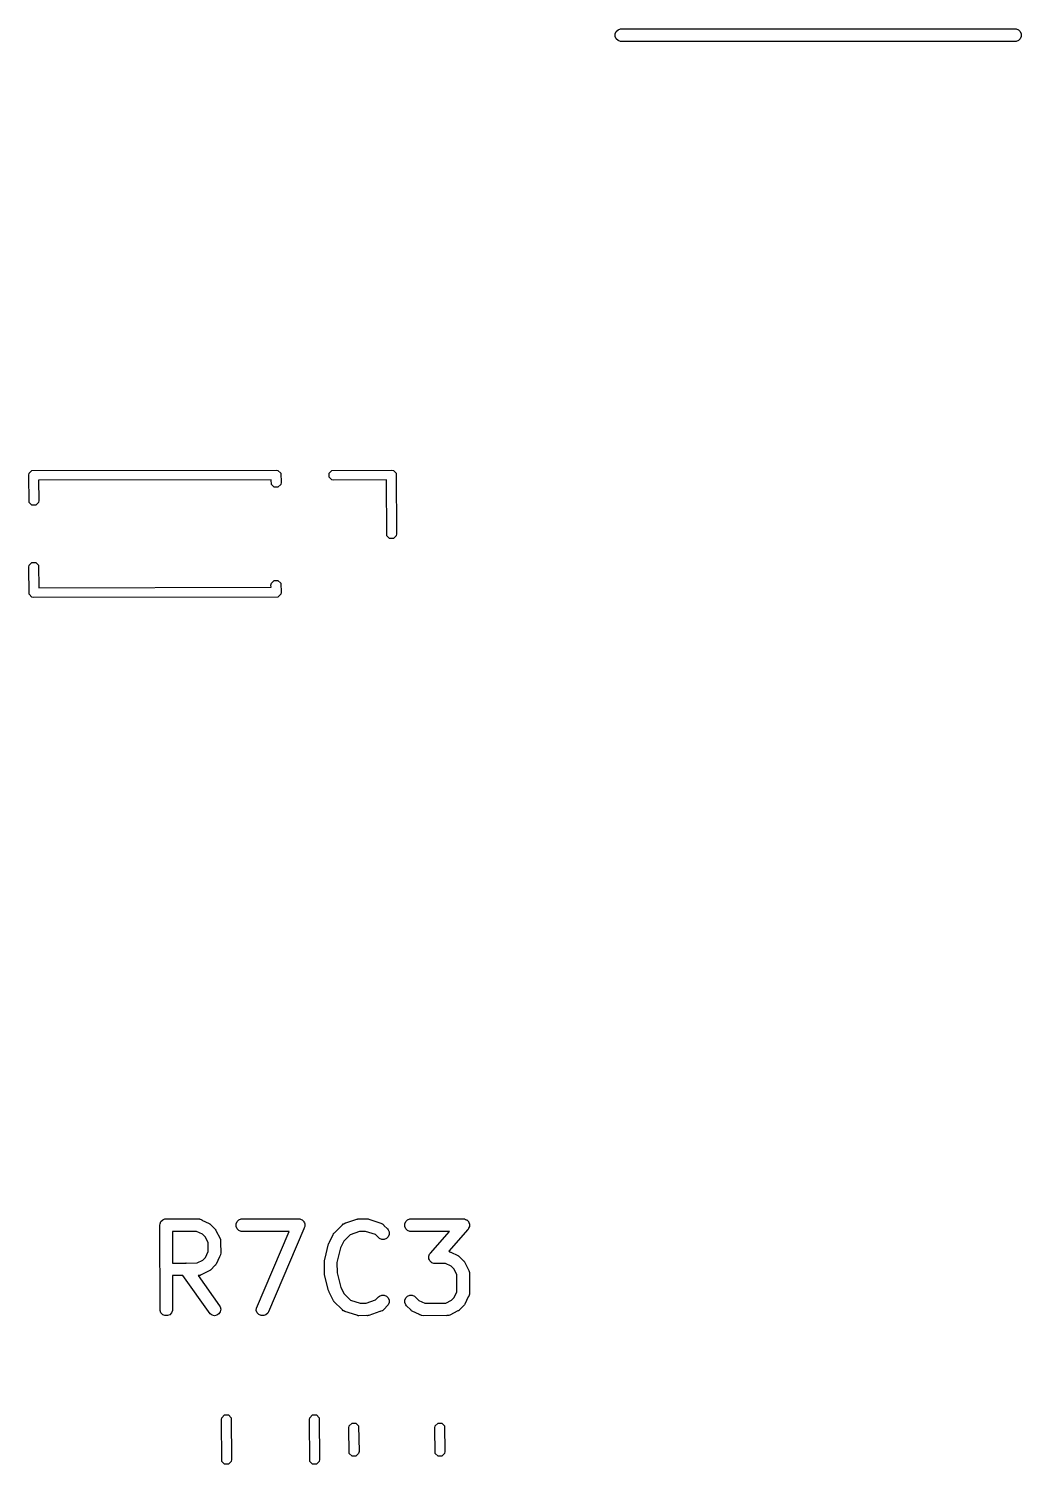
# Model space of a CAD drawing. Extents: x 195 to 321, y -207 to -140.
# Drawn here: x 232.38 to 244.16, y -200.29 to -183.26 of the extents above; entities that cross this region are included whole.
import ezdxf

# ---------------------------------------------------------------- set-up
doc = ezdxf.new("R2010")
doc.units = 0
doc.layers.add('BLACK', color=7, linetype='CONTINUOUS')

msp = doc.modelspace()

# ---------------------------------------------------------------- linework, layer by layer
at = {"layer": 'BLACK', "linetype": 'CONTINUOUS'}
for p, q in [((239.341214, -183.316984), (239.352592, -183.289516)), ((239.341214, -183.346716), (239.341214, -183.316984)), ((239.352592, -183.289516), (239.373616, -183.268492)), ((239.373616, -183.268492), (239.401084, -183.257114)), ((239.401084, -183.257114), (244.08405, -183.25565)), ((244.08405, -183.25565), (244.098916, -183.257114)), ((244.098916, -183.257114), (244.126384, -183.268492)), ((244.126384, -183.268492), (244.147408, -183.289516)), ((244.147408, -183.289516), (244.158786, -183.316984)), ((244.158786, -183.316984), (244.158786, -183.346716)), ((239.352592, -183.374184), (239.341214, -183.346716)), ((239.373616, -183.395208), (239.352592, -183.374184)), ((239.401084, -183.406586), (239.373616, -183.395208)), ((239.41595, -183.40805), (239.401084, -183.406586)), ((244.098916, -183.406586), (239.41595, -183.40805)), ((244.126384, -183.395208), (244.098916, -183.406586)), ((244.147408, -183.374184), (244.126384, -183.395208)), ((244.158786, -183.346716), (244.147408, -183.374184)), ((232.38, -188.555), (232.384567, -188.532039)), ((232.384567, -188.878468), (232.38, -188.555)), ((232.384567, -188.532039), (232.417039, -188.499567)), ((232.417039, -188.499567), (235.315, -188.495)), ((235.315, -188.495), (235.337961, -188.499567)), ((235.337961, -188.499567), (235.370433, -188.532039)), ((235.370433, -188.532039), (235.375, -188.641724)), ((235.944567, -188.532039), (235.977039, -188.499567)), ((235.944567, -188.577961), (235.944567, -188.532039)), ((235.977039, -188.610433), (235.944567, -188.577961)), ((235.977039, -188.499567), (236.685, -188.495)), ((236.685, -188.495), (236.707961, -188.499567)), ((236.707961, -188.499567), (236.740433, -188.532039)), ((236.740433, -188.532039), (236.745, -189.25)), ((235.257313, -188.61056), (232.496603, -188.61491)), ((232.496603, -188.61491), (232.5, -188.855507)), ((235.259567, -188.664685), (235.257313, -188.61056)), ((235.292039, -188.697157), (235.259567, -188.664685)), ((235.337961, -188.697157), (235.292039, -188.697157)), ((235.370433, -188.664685), (235.337961, -188.697157)), ((235.375, -188.641724), (235.370433, -188.664685)), ((236, -188.615), (235.977039, -188.610433)), ((236.625356, -188.610965), (236, -188.615)), ((236.629567, -189.272961), (236.625356, -188.610965)), ((232.417039, -188.91094), (232.384567, -188.878468)), ((232.462961, -188.91094), (232.417039, -188.91094)), ((232.495433, -188.878468), (232.462961, -188.91094)), ((232.5, -188.855507), (232.495433, -188.878468)), ((236.662039, -189.305433), (236.629567, -189.272961)), ((236.740433, -189.272961), (236.707961, -189.305433)), ((236.745, -189.25), (236.740433, -189.272961)), ((236.707961, -189.305433), (236.662039, -189.305433)), ((232.38, -189.644493), (232.384567, -189.621532)), ((232.384567, -189.621532), (232.417039, -189.58906)), ((232.417039, -189.58906), (232.462961, -189.58906)), ((232.462961, -189.58906), (232.495433, -189.621532)), ((232.495433, -189.621532), (232.499215, -189.889437)), ((232.384567, -189.967961), (232.38, -189.644493)), ((232.499215, -189.889437), (235.256116, -189.885092)), ((235.255, -189.858276), (235.259567, -189.835315)), ((235.256116, -189.885092), (235.255, -189.858276)), ((235.259567, -189.835315), (235.292039, -189.802843)), ((235.292039, -189.802843), (235.337961, -189.802843)), ((235.337961, -189.802843), (235.370433, -189.835315)), ((235.370433, -189.835315), (235.375, -189.945)), ((235.375, -189.945), (235.370433, -189.967961)), ((232.417039, -190.000433), (232.384567, -189.967961)), ((232.44, -190.005), (232.417039, -190.000433)), ((235.337961, -190.000433), (232.44, -190.005)), ((235.370433, -189.967961), (235.337961, -190.000433)), ((233.936905, -197.454819), (233.938346, -197.440187)), ((233.938346, -198.469451), (233.936905, -197.454819)), ((233.938346, -197.440187), (233.949545, -197.413151)), ((233.949545, -197.413151), (233.970237, -197.392459)), ((233.970237, -197.392459), (233.997273, -197.38126)), ((233.997273, -197.38126), (234.392857, -197.379819)), ((234.392857, -197.379819), (234.407489, -197.38126)), ((234.407489, -197.38126), (234.409978, -197.382291)), ((234.409978, -197.382291), (234.412666, -197.382482)), ((234.412666, -197.382482), (234.425659, -197.388786)), ((234.425659, -197.388786), (234.434525, -197.392459)), ((234.434525, -197.392459), (234.435747, -197.393681)), ((234.435747, -197.393681), (234.521636, -197.435356)), ((234.521636, -197.435356), (234.527935, -197.43932)), ((234.527935, -197.43932), (234.529763, -197.440078)), ((234.529763, -197.440078), (234.530933, -197.441208)), ((234.530933, -197.441208), (234.534079, -197.443188)), ((234.534079, -197.443188), (234.539711, -197.449682)), ((234.539711, -197.449682), (234.588747, -197.497024)), ((234.843108, -197.440187), (234.854307, -197.413151)), ((234.843108, -197.469451), (234.843108, -197.440187)), ((234.854307, -197.413151), (234.874999, -197.392459)), ((234.874999, -197.392459), (234.902035, -197.38126)), ((234.902035, -197.38126), (235.583333, -197.379819)), ((235.583333, -197.379819), (235.597965, -197.38126)), ((235.597965, -197.38126), (235.598395, -197.381438)), ((235.598395, -197.381438), (235.59886, -197.381444)), ((235.59886, -197.381444), (235.611866, -197.387018)), ((235.611866, -197.387018), (235.625001, -197.392459)), ((235.625001, -197.392459), (235.62533, -197.392788)), ((235.62533, -197.392788), (235.625758, -197.392972)), ((235.625758, -197.392972), (235.635653, -197.403111)), ((235.635653, -197.403111), (235.645693, -197.413151)), ((235.645693, -197.413151), (235.645871, -197.413581)), ((235.645871, -197.413581), (235.646197, -197.413915)), ((235.646197, -197.413915), (235.65147, -197.427097)), ((235.65147, -197.427097), (235.656892, -197.440187)), ((235.656892, -197.440187), (235.656892, -197.440652)), ((235.656892, -197.440652), (235.657065, -197.441085)), ((235.657065, -197.441085), (235.656892, -197.455265)), ((235.656892, -197.455265), (235.656892, -197.469451)), ((236.007797, -197.545167), (236.101729, -197.449405)), ((236.101729, -197.449405), (236.113094, -197.440077)), ((236.113094, -197.440077), (236.115584, -197.439045)), ((236.115584, -197.439045), (236.117619, -197.437281)), ((236.117619, -197.437281), (236.130581, -197.432834)), ((236.130581, -197.432834), (236.140131, -197.428879)), ((236.140131, -197.428879), (236.142111, -197.428879)), ((236.142111, -197.428879), (236.273901, -197.383668)), ((236.273901, -197.383668), (236.281156, -197.382018)), ((236.281156, -197.382018), (236.282987, -197.38126)), ((236.282987, -197.38126), (236.284583, -197.381239)), ((236.284583, -197.381239), (236.288238, -197.380408)), ((236.288238, -197.380408), (236.297538, -197.381069)), ((236.297538, -197.381069), (236.392857, -197.379819)), ((236.392857, -197.379819), (236.400262, -197.380548)), ((236.400262, -197.380548), (236.402237, -197.380408)), ((236.402237, -197.380408), (236.403723, -197.380889)), ((236.403723, -197.380889), (236.407489, -197.38126)), ((236.407489, -197.38126), (236.416852, -197.385138)), ((236.416852, -197.385138), (236.559431, -197.431287)), ((236.559431, -197.431287), (236.572856, -197.437281)), ((236.572856, -197.437281), (236.574891, -197.439046)), ((236.574891, -197.439046), (236.577382, -197.440078)), ((236.577382, -197.440078), (236.588883, -197.451181)), ((236.588883, -197.451181), (236.594963, -197.456455)), ((236.594963, -197.456455), (236.595539, -197.457608)), ((236.595539, -197.457608), (236.636366, -197.497024)), ((236.843108, -197.440187), (236.854307, -197.413151)), ((236.843108, -197.469451), (236.843108, -197.440187)), ((236.854307, -197.413151), (236.874999, -197.392459)), ((236.874999, -197.392459), (236.902035, -197.38126)), ((236.902035, -197.38126), (237.535714, -197.379819)), ((237.535714, -197.379819), (237.543452, -197.380581)), ((237.543452, -197.380581), (237.54542, -197.38045)), ((237.54542, -197.38045), (237.546775, -197.380908)), ((237.546775, -197.380908), (237.550346, -197.38126)), ((237.550346, -197.38126), (237.561603, -197.385923)), ((237.561603, -197.385923), (237.573141, -197.389825)), ((237.573141, -197.389825), (237.575045, -197.39149)), ((237.575045, -197.39149), (237.577382, -197.392459)), ((237.577382, -197.392459), (237.585992, -197.401069)), ((237.585992, -197.401069), (237.595165, -197.409095)), ((237.595165, -197.409095), (237.596287, -197.411364)), ((237.596287, -197.411364), (237.598074, -197.413151)), ((237.598074, -197.413151), (237.602734, -197.424401)), ((237.602734, -197.424401), (237.608137, -197.435327)), ((237.608137, -197.435327), (237.608305, -197.43785)), ((237.608305, -197.43785), (237.609273, -197.440187)), ((237.609273, -197.440187), (237.609273, -197.452371)), ((237.609273, -197.452371), (237.610083, -197.464525)), ((234.372924, -197.528503), (234.08559, -197.52955)), ((234.08559, -197.52955), (234.086123, -197.904745)), ((234.441691, -197.561871), (234.372924, -197.528503)), ((234.473018, -197.592115), (234.441691, -197.561871)), ((234.508476, -197.660972), (234.473018, -197.592115)), ((234.588747, -197.497024), (234.593465, -197.502773)), ((234.593465, -197.502773), (234.594964, -197.504073)), ((234.594964, -197.504073), (234.595691, -197.505486)), ((234.595691, -197.505486), (234.598074, -197.508389)), ((234.598074, -197.508389), (234.601723, -197.517199)), ((234.601723, -197.517199), (234.650415, -197.611754)), ((234.650415, -197.611754), (234.65567, -197.625485)), ((234.65567, -197.625485), (234.655861, -197.628174)), ((234.655861, -197.628174), (234.656892, -197.630663)), ((234.854307, -197.496487), (234.843108, -197.469451)), ((234.874999, -197.517179), (234.854307, -197.496487)), ((234.902035, -197.528378), (234.874999, -197.517179)), ((234.916667, -197.529819), (234.902035, -197.528378)), ((235.470254, -197.528648), (234.916667, -197.529819)), ((235.081387, -198.439292), (235.470254, -197.528648)), ((235.645435, -197.496744), (235.223698, -198.484363)), ((235.645693, -197.496487), (235.645435, -197.496744)), ((235.650464, -197.484968), (235.645693, -197.496487)), ((235.656708, -197.470347), (235.650464, -197.484968)), ((235.656713, -197.469881), (235.656708, -197.470347)), ((235.656892, -197.469451), (235.656713, -197.469881)), ((235.948175, -197.655366), (235.992442, -197.564135)), ((235.992442, -197.564135), (235.996406, -197.557835)), ((235.996406, -197.557835), (235.997164, -197.556008)), ((235.997164, -197.556008), (235.998261, -197.554888)), ((235.998261, -197.554888), (236.000274, -197.551692)), ((236.000274, -197.551692), (236.007797, -197.545167)), ((236.193135, -197.568561), (236.118856, -197.644286)), ((236.306404, -197.529703), (236.193135, -197.568561)), ((236.377783, -197.528767), (236.306404, -197.529703)), ((236.493976, -197.566376), (236.377783, -197.528767)), ((236.541665, -197.612417), (236.493976, -197.566376)), ((236.568701, -197.623616), (236.541665, -197.612417)), ((236.597964, -197.623616), (236.568701, -197.623616)), ((236.625, -197.612417), (236.597964, -197.623616)), ((236.645693, -197.591724), (236.625, -197.612417)), ((236.636366, -197.497024), (236.645693, -197.508389)), ((236.645693, -197.508389), (236.656892, -197.535425)), ((236.656892, -197.564688), (236.645693, -197.591724)), ((236.656892, -197.535425), (236.656892, -197.564688)), ((236.854307, -197.496487), (236.843108, -197.469451)), ((236.874999, -197.517179), (236.854307, -197.496487)), ((236.902035, -197.528378), (236.874999, -197.517179)), ((236.916667, -197.529819), (236.902035, -197.528378)), ((237.371938, -197.528783), (236.916667, -197.529819)), ((237.148153, -197.78597), (237.371938, -197.528783)), ((237.589941, -197.504619), (237.364758, -197.763413)), ((237.598074, -197.496487), (237.589941, -197.504619)), ((237.599033, -197.49417), (237.598074, -197.496487)), ((237.600708, -197.492246), (237.599033, -197.49417)), ((237.604609, -197.480708), (237.600708, -197.492246)), ((237.609273, -197.469451), (237.604609, -197.480708)), ((237.610083, -197.464525), (237.609273, -197.46692)), ((237.609273, -197.46692), (237.609273, -197.469451)), ((234.476281, -197.836985), (234.509461, -197.768604)), ((234.509461, -197.768604), (234.508476, -197.660972)), ((234.656892, -197.630663), (234.657018, -197.64446)), ((234.658333, -197.788152), (234.656892, -197.802784)), ((234.657018, -197.64446), (234.657744, -197.654675)), ((234.657744, -197.654675), (234.657128, -197.656521)), ((234.657128, -197.656521), (234.658333, -197.788152)), ((235.893903, -197.861089), (235.939144, -197.674724)), ((235.939144, -197.674724), (235.939529, -197.673644)), ((235.939529, -197.673644), (235.939568, -197.673105)), ((235.939568, -197.673105), (235.940153, -197.671897)), ((235.940153, -197.671897), (235.944091, -197.660878)), ((235.944091, -197.660878), (235.948175, -197.655366)), ((236.080131, -197.724096), (236.038105, -197.897219)), ((236.118856, -197.644286), (236.080131, -197.724096)), ((237.133485, -197.809881), (237.137387, -197.798344)), ((237.137387, -197.798344), (237.139061, -197.796419)), ((237.139061, -197.796419), (237.140021, -197.794103)), ((237.140021, -197.794103), (237.148153, -197.78597)), ((237.364758, -197.763413), (237.365047, -197.763434)), ((237.365047, -197.763434), (237.37804, -197.769738)), ((237.37804, -197.769738), (237.386906, -197.773411)), ((237.386906, -197.773411), (237.388128, -197.774633)), ((237.388128, -197.774633), (237.474017, -197.816308)), ((234.086123, -197.904745), (234.246041, -197.904162)), ((234.246041, -197.904162), (234.248375, -197.903646)), ((234.248375, -197.903646), (234.251197, -197.904144)), ((234.251197, -197.904144), (234.377348, -197.903684)), ((234.377348, -197.903684), (234.446036, -197.868313)), ((234.446036, -197.868313), (234.476281, -197.836985)), ((234.588469, -197.935006), (234.541128, -197.984042)), ((234.594964, -197.929374), (234.588469, -197.935006)), ((234.596943, -197.926228), (234.594964, -197.929374)), ((234.598074, -197.925058), (234.596943, -197.926228)), ((234.598831, -197.92323), (234.598074, -197.925058)), ((234.602796, -197.916931), (234.598831, -197.92323)), ((234.644471, -197.831041), (234.602796, -197.916931)), ((234.645693, -197.82982), (234.644471, -197.831041)), ((234.649362, -197.82096), (234.645693, -197.82982)), ((234.65567, -197.807962), (234.649362, -197.82096)), ((234.655861, -197.805272), (234.65567, -197.807962)), ((234.656892, -197.802784), (234.655861, -197.805272)), ((235.889286, -197.88339), (235.889537, -197.880836)), ((235.890553, -198.021969), (235.889286, -197.88339)), ((235.889375, -197.879744), (235.889829, -197.877872)), ((235.889537, -197.880836), (235.889375, -197.879744)), ((235.889829, -197.877872), (235.890727, -197.868758)), ((235.890727, -197.868758), (235.893903, -197.861089)), ((236.038105, -197.897219), (236.039247, -198.021991)), ((237.128012, -197.826065), (237.128822, -197.823669)), ((237.128822, -197.838218), (237.128012, -197.826065)), ((237.128822, -197.821139), (237.133485, -197.809881)), ((237.128822, -197.823669), (237.128822, -197.821139)), ((237.128822, -197.850403), (237.128822, -197.838218)), ((237.129789, -197.852739), (237.128822, -197.850403)), ((237.129958, -197.855263), (237.129789, -197.852739)), ((237.13536, -197.866188), (237.129958, -197.855263)), ((237.140021, -197.877439), (237.13536, -197.866188)), ((237.141807, -197.879225), (237.140021, -197.877439)), ((237.14293, -197.881495), (237.141807, -197.879225)), ((237.152102, -197.88952), (237.14293, -197.881495)), ((237.160713, -197.898131), (237.152102, -197.88952)), ((237.163049, -197.899099), (237.160713, -197.898131)), ((237.164954, -197.900765), (237.163049, -197.899099)), ((237.176491, -197.904666), (237.164954, -197.900765)), ((237.187749, -197.90933), (237.176491, -197.904666)), ((237.191319, -197.909681), (237.187749, -197.90933)), ((237.192675, -197.91014), (237.191319, -197.909681)), ((237.194642, -197.910008), (237.192675, -197.91014)), ((237.202381, -197.910771), (237.194642, -197.910008)), ((237.32569, -197.909642), (237.202381, -197.910771)), ((237.394072, -197.942823), (237.32569, -197.909642)), ((237.425399, -197.973067), (237.394072, -197.942823)), ((237.474017, -197.816308), (237.480316, -197.820272)), ((237.480316, -197.820272), (237.482144, -197.82103)), ((237.482144, -197.82103), (237.483314, -197.82216)), ((237.483314, -197.82216), (237.48646, -197.82414)), ((237.48646, -197.82414), (237.492092, -197.830634)), ((237.492092, -197.830634), (237.541128, -197.877976)), ((237.541128, -197.877976), (237.545846, -197.883725)), ((237.545846, -197.883725), (237.547345, -197.885025)), ((237.547345, -197.885025), (237.548072, -197.886438)), ((237.548072, -197.886438), (237.550455, -197.889341)), ((237.550455, -197.889341), (237.554104, -197.898151)), ((237.554104, -197.898151), (237.602796, -197.992706)), ((234.210557, -198.052904), (234.086334, -198.053356)), ((234.086334, -198.053356), (234.086905, -198.454819)), ((234.531462, -198.508989), (234.210557, -198.052904)), ((234.394817, -198.052233), (234.391919, -198.052439)), ((234.391919, -198.052439), (234.644776, -198.41181)), ((234.407489, -198.052187), (234.394817, -198.052233)), ((234.409978, -198.051155), (234.407489, -198.052187)), ((234.412666, -198.050965), (234.409978, -198.051155)), ((234.426398, -198.04571), (234.412666, -198.050965)), ((234.520954, -197.997017), (234.426398, -198.04571)), ((234.529763, -197.993369), (234.520954, -197.997017)), ((234.532665, -197.990986), (234.529763, -197.993369)), ((234.534079, -197.990259), (234.532665, -197.990986)), ((234.535378, -197.98876), (234.534079, -197.990259)), ((234.541128, -197.984042), (234.535378, -197.98876)), ((235.889375, -198.029893), (235.890553, -198.021969)), ((235.890709, -198.038917), (235.889375, -198.029893)), ((235.890727, -198.040879), (235.890709, -198.038917)), ((235.891149, -198.0419), (235.890727, -198.040879)), ((235.891525, -198.044437), (235.891149, -198.0419)), ((235.939042, -198.229135), (235.891525, -198.044437)), ((236.039247, -198.021991), (236.083865, -198.195421)), ((237.460802, -198.041818), (237.425399, -197.973067)), ((237.461958, -198.244554), (237.460802, -198.041818)), ((237.602796, -197.992706), (237.608051, -198.006437)), ((237.608051, -198.006437), (237.608242, -198.009126)), ((237.608242, -198.009126), (237.609273, -198.011615)), ((237.609273, -198.011615), (237.609347, -198.024684)), ((237.609347, -198.024684), (237.610125, -198.035627)), ((237.610125, -198.035627), (237.609421, -198.037736)), ((237.609421, -198.037736), (237.610714, -198.264342)), ((235.939568, -198.236532), (235.939042, -198.229135)), ((235.94377, -198.247514), (235.939568, -198.236532)), ((235.944091, -198.248759), (235.94377, -198.247514)), ((235.944413, -198.249194), (235.944091, -198.248759)), ((235.944823, -198.250264), (235.944413, -198.249194)), ((235.993513, -198.344816), (235.944823, -198.250264)), ((236.083865, -198.195421), (236.122557, -198.270558)), ((236.122557, -198.270558), (236.196765, -198.343348)), ((236.496777, -198.341269), (236.530299, -198.306548)), ((236.530299, -198.306548), (236.541665, -198.29722)), ((236.541665, -198.29722), (236.568701, -198.286021)), ((236.568701, -198.286021), (236.597964, -198.286021)), ((236.597964, -198.286021), (236.625, -198.297219)), ((236.625, -198.297219), (236.645693, -198.317912)), ((236.854307, -198.317912), (236.875, -198.297219)), ((236.875, -198.297219), (236.902036, -198.286021)), ((236.902036, -198.286021), (236.931299, -198.286021)), ((236.931299, -198.286021), (236.958335, -198.29722)), ((236.958335, -198.29722), (237.01069, -198.347767)), ((237.428662, -198.313175), (237.461958, -198.244554)), ((237.596852, -198.307231), (237.555177, -198.393121)), ((237.598074, -198.30601), (237.596852, -198.307231)), ((237.601743, -198.29715), (237.598074, -198.30601)), ((237.608051, -198.284152), (237.601743, -198.29715)), ((237.608242, -198.281462), (237.608051, -198.284152)), ((237.609273, -198.278974), (237.608242, -198.281462)), ((237.610714, -198.264342), (237.609273, -198.278974)), ((233.949545, -198.496487), (233.938346, -198.469451)), ((234.085464, -198.469451), (234.074265, -198.496487)), ((234.086905, -198.454819), (234.085464, -198.469451)), ((234.644776, -198.41181), (234.651986, -198.424623)), ((234.651986, -198.424623), (234.658315, -198.453194)), ((234.658315, -198.453194), (234.65323, -198.482012)), ((235.08103, -198.468553), (235.081387, -198.439292)), ((235.091898, -198.495723), (235.08103, -198.468553)), ((235.997163, -198.353628), (235.993513, -198.344816)), ((235.999546, -198.356532), (235.997163, -198.353628)), ((236.000274, -198.357945), (235.999546, -198.356532)), ((236.001772, -198.359244), (236.000274, -198.357945)), ((236.006491, -198.364994), (236.001772, -198.359244)), ((236.09466, -198.451479), (236.006491, -198.364994)), ((236.095512, -198.453183), (236.09466, -198.451479)), ((236.103156, -198.459813), (236.095512, -198.453183)), ((236.113094, -198.469561), (236.103156, -198.459813)), ((236.115584, -198.470592), (236.113094, -198.469561)), ((236.117619, -198.472357), (236.115584, -198.470592)), ((236.131045, -198.478351), (236.117619, -198.472357)), ((236.273626, -198.5245), (236.131045, -198.478351)), ((236.196765, -198.343348), (236.312692, -198.38087)), ((236.312692, -198.38087), (236.38407, -198.379934)), ((236.38407, -198.379934), (236.496777, -198.341269)), ((236.548364, -198.480759), (236.416574, -198.52597)), ((236.550346, -198.480759), (236.548364, -198.480759)), ((236.559898, -198.476802), (236.550346, -198.480759)), ((236.572856, -198.472357), (236.559898, -198.476802)), ((236.574891, -198.470591), (236.572856, -198.472357)), ((236.577382, -198.46956), (236.574891, -198.470591)), ((236.588748, -198.460232), (236.577382, -198.46956)), ((236.645694, -198.401247), (236.588748, -198.460232)), ((236.645693, -198.317912), (236.656892, -198.344948)), ((236.656892, -198.374211), (236.645694, -198.401247)), ((236.656892, -198.344948), (236.656892, -198.374211)), ((236.843108, -198.344948), (236.854307, -198.317912)), ((236.843108, -198.374211), (236.843108, -198.344948)), ((236.854306, -198.401247), (236.843108, -198.374211)), ((236.863633, -198.412612), (236.854306, -198.401247)), ((236.912668, -198.459953), (236.863633, -198.412612)), ((236.918302, -198.46645), (236.912668, -198.459953)), ((236.921447, -198.468429), (236.918302, -198.46645)), ((236.922618, -198.46956), (236.921447, -198.468429)), ((236.924445, -198.470317), (236.922618, -198.46956)), ((236.930745, -198.474282), (236.924445, -198.470317)), ((237.016634, -198.515957), (236.930745, -198.474282)), ((237.01069, -198.347767), (237.079375, -198.381094)), ((237.079375, -198.381094), (237.329694, -198.379893)), ((237.329694, -198.379893), (237.398416, -198.344504)), ((237.473333, -198.473209), (237.378779, -198.521901)), ((237.398416, -198.344504), (237.428662, -198.313175)), ((237.482144, -198.46956), (237.473333, -198.473209)), ((237.485046, -198.467177), (237.482144, -198.46956)), ((237.48646, -198.46645), (237.485046, -198.467177)), ((237.48776, -198.46495), (237.48646, -198.46645)), ((237.49351, -198.460232), (237.48776, -198.46495)), ((237.540851, -198.411195), (237.49351, -198.460232)), ((237.547345, -198.405564), (237.540851, -198.411195)), ((237.549324, -198.402418), (237.547345, -198.405564)), ((237.550456, -198.401247), (237.549324, -198.402418)), ((237.551213, -198.399417), (237.550456, -198.401247)), ((237.555177, -198.393121), (237.551213, -198.399417)), ((233.970237, -198.517179), (233.949545, -198.496487)), ((233.997273, -198.528378), (233.970237, -198.517179)), ((234.026537, -198.528378), (233.997273, -198.528378)), ((234.053573, -198.517179), (234.026537, -198.528378)), ((234.074265, -198.496487), (234.053573, -198.517179)), ((234.556141, -198.524716), (234.531462, -198.508989)), ((234.584958, -198.529802), (234.556141, -198.524716)), ((234.613529, -198.523472), (234.584958, -198.529802)), ((234.637503, -198.50669), (234.613529, -198.523472)), ((234.65323, -198.482012), (234.637503, -198.50669)), ((235.112337, -198.516667), (235.091898, -198.495723)), ((235.139235, -198.528194), (235.112337, -198.516667)), ((235.168496, -198.528551), (235.139235, -198.528194)), ((235.195666, -198.517683), (235.168496, -198.528551)), ((235.21661, -198.497244), (235.195666, -198.517683)), ((235.223698, -198.484363), (235.21661, -198.497244)), ((236.282987, -198.528378), (236.273626, -198.5245)), ((236.28675, -198.528748), (236.282987, -198.528378)), ((236.288238, -198.52923), (236.28675, -198.528748)), ((236.290212, -198.529089), (236.288238, -198.52923)), ((236.297619, -198.529819), (236.290212, -198.529089)), ((236.392936, -198.528568), (236.297619, -198.529819)), ((236.402237, -198.52923), (236.392936, -198.528568)), ((236.405891, -198.528398), (236.402237, -198.52923)), ((236.407489, -198.528378), (236.405891, -198.528398)), ((236.40932, -198.527619), (236.407489, -198.528378)), ((236.416574, -198.52597), (236.40932, -198.527619)), ((237.017856, -198.517179), (237.016634, -198.515957)), ((237.026715, -198.520848), (237.017856, -198.517179)), ((237.039714, -198.527156), (237.026715, -198.520848)), ((237.042403, -198.527347), (237.039714, -198.527156)), ((237.044892, -198.528378), (237.042403, -198.527347)), ((237.059524, -198.529819), (237.044892, -198.528378)), ((237.333678, -198.528503), (237.059524, -198.529819)), ((237.335857, -198.52923), (237.333678, -198.528503)), ((237.346977, -198.528439), (237.335857, -198.52923)), ((237.35987, -198.528378), (237.346977, -198.528439)), ((237.362359, -198.527346), (237.35987, -198.528378)), ((237.365047, -198.527156), (237.362359, -198.527346)), ((237.378779, -198.521901), (237.365047, -198.527156)), ((234.6675, -199.762742), (234.672067, -199.739781)), ((234.672067, -200.260219), (234.6675, -199.762742)), ((234.672067, -199.739781), (234.704539, -199.707309)), ((234.704539, -199.707309), (234.750461, -199.707309)), ((234.750461, -199.707309), (234.782933, -199.739781)), ((234.782933, -199.739781), (234.7875, -200.237258)), ((235.7125, -199.762742), (235.717067, -199.739781)), ((235.717067, -200.260219), (235.7125, -199.762742)), ((235.717067, -199.739781), (235.749539, -199.707309)), ((235.749539, -199.707309), (235.795461, -199.707309)), ((235.795461, -199.707309), (235.827933, -199.739781)), ((235.827933, -199.739781), (235.8325, -200.237258)), ((236.18, -199.85942), (236.184567, -199.836459)), ((236.184567, -199.836459), (236.217039, -199.803987)), ((236.217039, -199.803987), (236.262961, -199.803987)), ((236.262961, -199.803987), (236.295433, -199.836459)), ((236.295433, -199.836459), (236.3, -200.14058)), ((237.2, -199.85942), (237.204567, -199.836459)), ((237.204567, -199.836459), (237.237039, -199.803987)), ((237.237039, -199.803987), (237.282961, -199.803987)), ((237.282961, -199.803987), (237.315433, -199.836459)), ((237.315433, -199.836459), (237.32, -200.14058)), ((236.184567, -200.163541), (236.18, -199.85942)), ((237.204567, -200.163541), (237.2, -199.85942)), ((236.217039, -200.196013), (236.184567, -200.163541)), ((236.295433, -200.163541), (236.262961, -200.196013)), ((236.3, -200.14058), (236.295433, -200.163541)), ((237.237039, -200.196013), (237.204567, -200.163541)), ((237.315433, -200.163541), (237.282961, -200.196013)), ((237.32, -200.14058), (237.315433, -200.163541)), ((234.704539, -200.292691), (234.672067, -200.260219)), ((234.750461, -200.292691), (234.704539, -200.292691)), ((234.782933, -200.260219), (234.750461, -200.292691)), ((234.7875, -200.237258), (234.782933, -200.260219)), ((235.749539, -200.292691), (235.717067, -200.260219)), ((235.795461, -200.292691), (235.749539, -200.292691)), ((235.827933, -200.260219), (235.795461, -200.292691)), ((235.8325, -200.237258), (235.827933, -200.260219)), ((236.262961, -200.196013), (236.217039, -200.196013)), ((237.282961, -200.196013), (237.237039, -200.196013))]:
    msp.add_line(p, q, dxfattribs=at)

doc.saveas('drawing.dxf')
